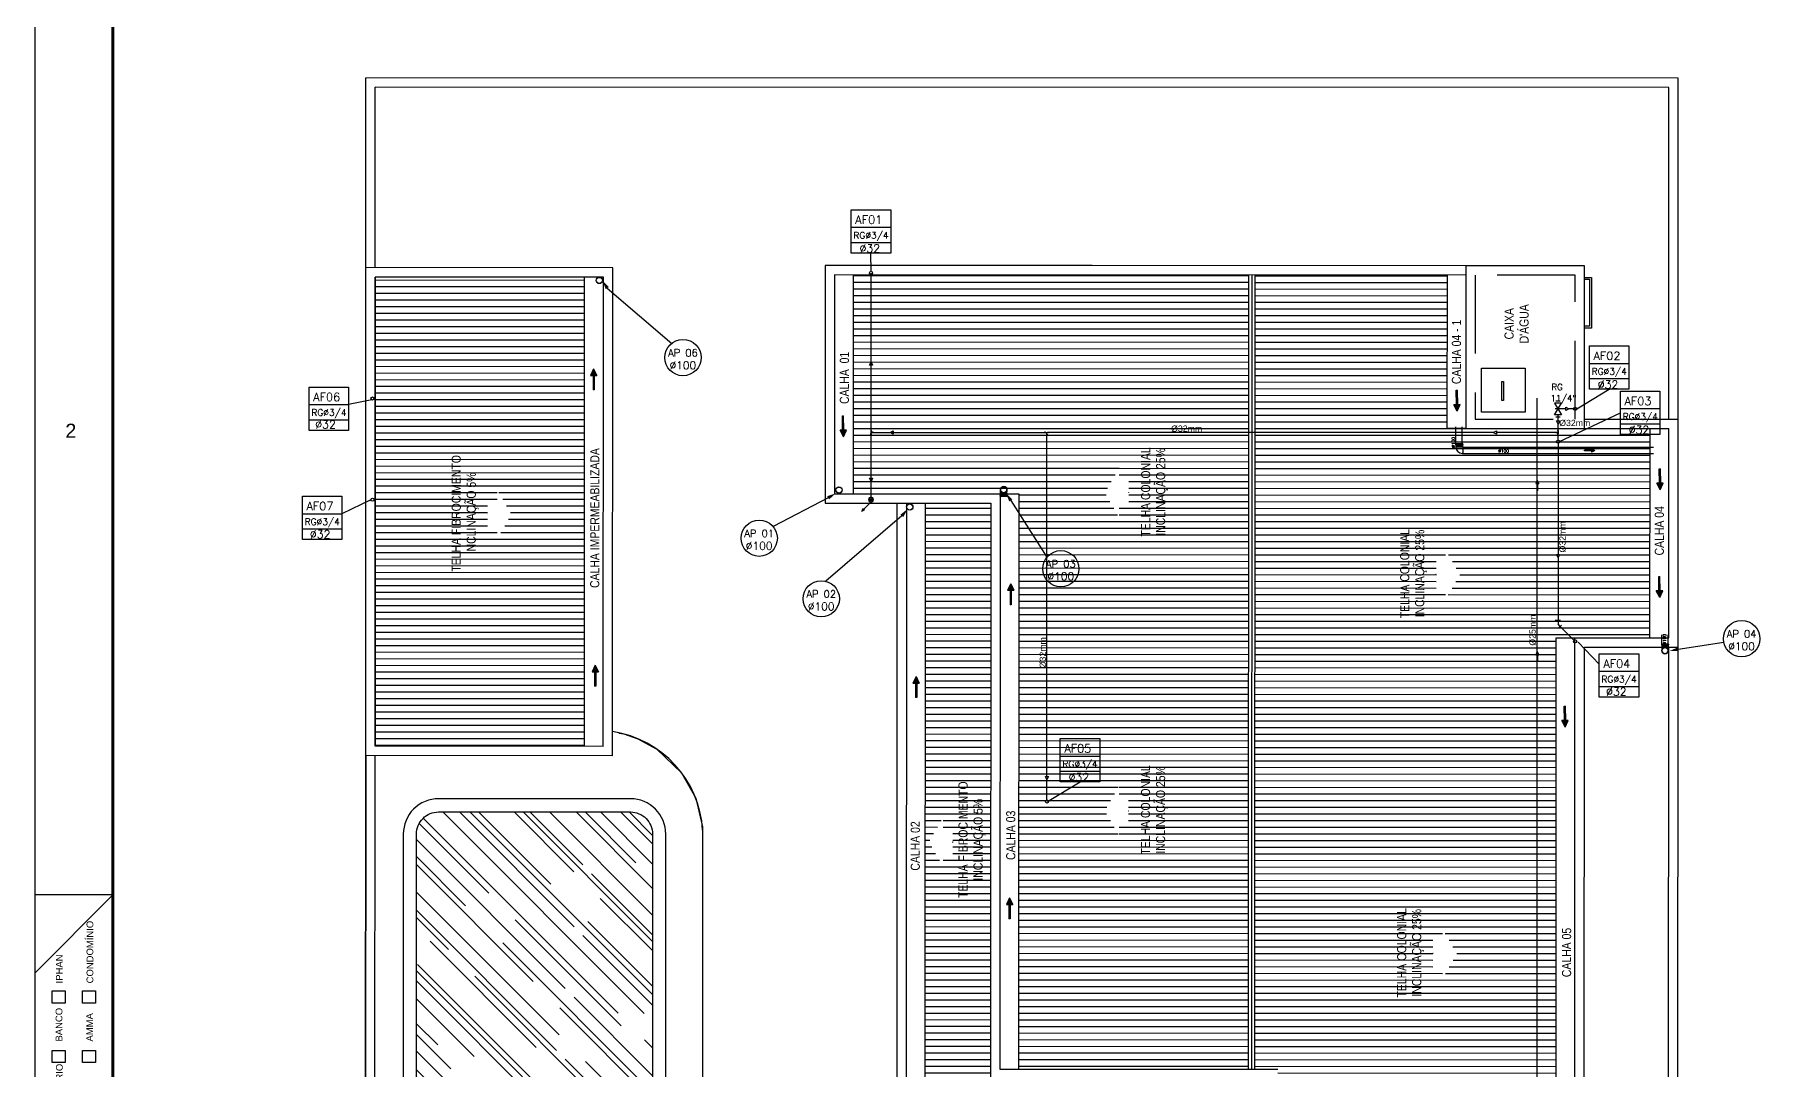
# Model space of a CAD drawing. Header units: millimetres. Extents: x 3923 to 4007, y 744 to 982.
# Drawn here: x 3923 to 3978.7, y 886.9 to 920 of the extents above; entities that cross this region are included whole.
import ezdxf
from ezdxf.enums import TextEntityAlignment as Align

# ---------------------------------------------------------------- set-up
doc = ezdxf.new("R2010")
doc.units = ezdxf.units.MM
doc.header["$LTSCALE"] = 20
doc.linetypes.add('HIDDEN2', pattern=[0.1875, 0.125, -0.0625])
for name, color, linetype in [('A-PEN-B', 5, 'Continuous'), ('A-PEN-C', 4, 'Continuous'), ('A-PEN-W', 7, 'Continuous'), ('AF', 5, 'Continuous'), ('CONEXAO_AG_FRIA', 2, 'Continuous'), ('COTAS', 7, 'Continuous'), ('E-txt-g', 3, 'Continuous'), ('Esgoto', 5, 'Continuous'), ('HIDROSSANITÁRIO', 8, 'Continuous'), ("PRANCHA - PROJETU'S", 7, 'Continuous'), ('Prumadas_L', 1, 'Continuous'), ('Prumadas_Q', 3, 'Continuous'), ('Prumadas_T', 2, 'Continuous'), ('TEXTO', 3, 'Continuous'), ('Texto-Tubos', 7, 'Continuous'), ('TigreCad', 3, 'Continuous'), ('Tinterno', 9, 'Continuous'), ('TUBULACAO', 2, 'Continuous')]:
    doc.layers.add(name, color=color, linetype=linetype)
doc.layers.add('E-Txt-W', color=7, linetype='Continuous', lineweight=20)
doc.styles.add('ARIAL', font='arial.ttf', dxfattribs={"height": 2})
doc.styles.add('F2', font='ARIALN.TTF')
doc.styles.add('REG60', font='romans.shx', dxfattribs={"width": 0.8, "height": 0.15})
doc.styles.add('REG80', font='romans.shx', dxfattribs={"width": 0.8, "height": 0.2})
doc.styles.add('ROMANS', font='romans__.ttf', dxfattribs={"height": 0.1})
doc.styles.get("Standard").update_dxf_attribs({"font": 'arial.ttf'})
doc.styles.add('TCTUBOS-TXT', font='txt.shx')
pattern_1 = [(179.980357, (4161.72165, -2060.0144), (-7.2854e-05, -0.212499988), [])]

# ---------------------------------------------------------------- blocks, each defined once
blk = doc.blocks.new('ADFSGASDFG')
at = {"layer": "PRANCHA - PROJETU'S", "color": 1}
for p, q in [((276.578, 107.346), (276.578, 47.946)), ((279.078, 77.646), (276.578, 75.146)), ((279.078, 77.646), (276.578, 77.646))]:
    blk.add_line(p, q, dxfattribs=at)
at = {"layer": "PRANCHA - PROJETU'S", "color": 4, "const_width": 0.1}
blk.add_lwpolyline([(279.078, 106.346), (359.678, 106.346), (359.678, 48.946), (279.078, 48.946)], close=True, dxfattribs=at)
at = {"layer": "PRANCHA - PROJETU'S"}
for points in [[(277.13, 74.573), (277.548, 74.573), (277.548, 74.187), (277.13, 74.187)], [(278.109, 74.573), (278.526, 74.573), (278.526, 74.187), (278.109, 74.187)], [(277.13, 72.674), (277.548, 72.674), (277.548, 72.289), (277.13, 72.289)], [(278.109, 72.674), (278.526, 72.674), (278.526, 72.289), (278.109, 72.289)]]:
    blk.add_lwpolyline(points, close=True, dxfattribs=at)
at = {"layer": "PRANCHA - PROJETU'S", "color": 50, "linetype": 'Continuous', "style": 'ARIAL'}
blk.add_text('2', height=0.45, dxfattribs=at).set_placement((277.732, 92.496), align=Align.MIDDLE)
at = {"layer": "PRANCHA - PROJETU'S", "color": 2, "style": 'ARIAL'}
for s, p in [('CONDOMÍNIO', (278.235, 74.816)), ('IPHAN', (277.256, 74.816)), ('BANCO', (277.245, 72.956)), ('AMMA', (278.224, 72.956)), ('ESCRITÓRIO', (277.256, 70.361))]:
    blk.add_text(s, height=0.2168, rotation=90, dxfattribs=at).set_placement(p, align=Align.TOP_LEFT)
blk = doc.blocks.new('Seta')
at = {"layer": 'AF'}
blk.add_hatch(color=256, dxfattribs=at).paths.add_polyline_path([(-0.115, 0.004), (-0.115, -0.006), (0, -0.006), (0, -0.027), (0.053, -0.001), (0, 0.024), (0, 0.004)])
for p, q in [((0, 0.004), (-0.115, 0.004)), ((-0.115, -0.006), (-0.115, 0.004)), ((0.053, -0.001), (0, 0.024)), ((0, 0.024), (0, 0.004)), ((0, -0.006), (-0.115, -0.006)), ((0.053, -0.001), (0, -0.027)), ((0, -0.006), (0, -0.027))]:
    blk.add_line(p, q, dxfattribs=at)
blk = doc.blocks.new('TXT-AMB75')
at = {"layer": 'E-txt-g', "style": 'REG80', "width": 0.8, "flags": 8}
blk.add_attdef('TXT', text='', height=0.2, dxfattribs=at).set_placement((0.005, 0.296), align=Align.CENTER)
at = {"layer": 'E-Txt-W', "style": 'REG60', "width": 0.8, "flags": 8}
blk.add_attdef('TXT', text='', height=0.15, dxfattribs=at).set_placement((0.005, 0.027), align=Align.CENTER)
blk = doc.blocks.new('CIRCULOS')
at = {"layer": 'COTAS'}
for p, q in [((-4, 0), (4, 0)), ((0, 4), (0, -4))]:
    blk.add_line(p, q, dxfattribs=at)
for radius in [2, 1]:
    blk.add_circle((0, 0), radius, dxfattribs=at)
blk = doc.blocks.new('11031030d')
at = {"layer": 'TigreCad'}
blk.add_circle((0, 0), 50.8, dxfattribs=at)
at = {"layer": 'Tinterno'}
blk.add_circle((0, 0), 49, dxfattribs=at)
blk = doc.blocks.new('j9n100d')
at = {"layer": 'TigreCad'}
for p, q in [((55, 51), (0, 51)), ((57, 53), (55, 51)), ((57, 53), (57, -53)), ((77, 53), (57, 53)), ((77, 53), (77, -53)), ((89, 53), (77, 53)), ((77, 53), (77, 53)), ((90, 57), (90, 54)), ((101, 58), (91, 58)), ((91, 57), (91, -57)), ((101, 57), (101, -57)), ((102, 57), (103, 54)), ((108, 53), (104, 53)), ((108, 53), (108, -53)), ((55, -51), (0, -51)), ((57, -53), (55, -51)), ((77, -53), (57, -53)), ((89, -53), (77, -53)), ((77, -53), (77, -53)), ((90, -57), (90, -54)), ((101, -58), (91, -58)), ((102, -57), (103, -54)), ((108, -53), (104, -53))]:
    blk.add_line(p, q, dxfattribs=at)
for centre, radius, start, end in [((0, 0), 50.8, 90, 270), ((89, 54), 1, 270, 355), ((91, 57), 1, 90, 175), ((101, 57), 1, 15, 90), ((104, 54), 1, 195, 270), ((89, -54), 1, 5, 90), ((91, -57), 1, 185, 270), ((101, -57), 1, 270, 345), ((104, -54), 1, 90, 165)]:
    blk.add_arc(centre, radius, start, end, dxfattribs=at)
at = {"layer": 'Tinterno'}
for p, q in [((55, 51), (55, -51)), ((77, 53), (77, -53)), ((90, 53), (90, -53)), ((103, 53), (103, -53))]:
    blk.add_line(p, q, dxfattribs=at)
blk = doc.blocks.new('j9n100p')
at = {"layer": 'TigreCad'}
for p, q in [((55, 51), (49, 51)), ((57, 53), (55, 51)), ((77, 53), (57, 53)), ((57, 53), (57, -53)), ((89, 53), (77, 53)), ((77, 53), (77, 53)), ((77, 53), (77, -53)), ((90, 57), (90, 54)), ((101, 58), (91, 58)), ((91, 57), (91, -57)), ((101, 57), (101, -57)), ((102, 57), (103, 54)), ((108, 53), (104, 53)), ((108, 53), (108, -53)), ((-51, -60), (-51, -49)), ((51, -60), (51, -52)), ((55, -51), (52, -51)), ((57, -53), (55, -51)), ((77, -53), (57, -53)), ((89, -53), (77, -53)), ((77, -53), (77, -53)), ((90, -57), (90, -54)), ((101, -58), (91, -58)), ((102, -57), (103, -54)), ((108, -53), (104, -53))]:
    blk.add_line(p, q, dxfattribs=at)
for centre, radius, start, end in [((49, -49), 99.4, 90, 180), ((89, 54), 1, 270, 355), ((91, 57), 1, 90, 175), ((101, 57), 1, 15, 90), ((104, 54), 1, 195, 270), ((52, -52), 1, 90, 180), ((89, -54), 1, 5, 90), ((91, -57), 1, 185, 270), ((101, -57), 1, 270, 345), ((104, -54), 1, 90, 165)]:
    blk.add_arc(centre, radius, start, end, dxfattribs=at)
at = {"layer": 'Tinterno'}
for p, q in [((55, 51), (55, -51)), ((77, 53), (77, -53)), ((90, 53), (90, -53)), ((103, 53), (103, -53)), ((51, -60), (-51, -60))]:
    blk.add_line(p, q, dxfattribs=at)

msp = doc.modelspace()

# ---------------------------------------------------------------- hatches: boundary and pattern name
at = {"layer": 'HIDROSSANITÁRIO', "linetype": 'Continuous'}
h = msp.add_hatch(dxfattribs=at)
h.set_pattern_fill('ANSI31', color=256, scale=1.7, angle=134.9804, style=0)
h.set_pattern_definition([(179.980357, (4211.76993, -2117.33981), (-7.2854e-05, -0.212499988), [])])
h.paths.add_polyline_path([(3937.825, 905.457), (3938.284, 904.663), (3937.825, 903.868), (3937.825, 904.204), (3937.519, 904.204), (3937.519, 905.122), (3937.825, 905.121)], flags=16)
h.paths.add_polyline_path([(3937.336, 903.176), (3937.337, 906.199), (3936.676, 906.2), (3936.675, 903.176)], flags=24)
h.paths.add_polyline_path([(3936.742, 902.747), (3936.744, 906.629), (3936.291, 906.629), (3936.29, 902.747)], flags=24)
h.paths.add_polyline_path([(3933.925, 912.249), (3933.925, 911.74), (3940.625, 911.738), (3940.625, 912.247)])
h.paths.add_polyline_path([(3933.925, 911.44), (3933.92, 898.04), (3940.42, 898.038), (3940.425, 911.438)])
h.paths.add_polyline_path([(3933.92, 897.74), (3933.92, 897.24), (3940.62, 897.238), (3940.62, 897.738)])
h.paths.add_polyline_path([(3933.925, 911.74), (3933.925, 911.44), (3940.425, 911.438), (3940.42, 898.038), (3933.92, 898.04), (3933.92, 897.74), (3940.62, 897.738), (3940.625, 911.738)])
h = msp.add_hatch(dxfattribs=at)
h.set_pattern_fill('ANSI31', color=256, scale=1.7, angle=134.9804, style=0)
h.set_pattern_definition(pattern_1)
h.paths.add_polyline_path([(3949.225, 912.315), (3949.223, 905.315), (3953.923, 905.314), (3954.523, 905.313), (3954.521, 900.945), (3961.871, 900.943), (3961.875, 912.311)])
h.paths.add_polyline_path([(3957.734, 906.145), (3957.734, 905.81), (3958.04, 905.809), (3958.04, 904.892), (3957.734, 904.892), (3957.734, 904.556), (3957.276, 905.351)], flags=16)
h.paths.add_polyline_path([(3954.521, 900.945), (3954.519, 893.712), (3961.869, 893.71), (3961.871, 900.943)])
h.paths.add_polyline_path([(3957.731, 895.974), (3957.731, 895.638), (3958.037, 895.638), (3958.036, 894.721), (3957.731, 894.721), (3957.73, 894.385), (3957.272, 895.179)], flags=16)
h.paths.add_polyline_path([(3954.519, 893.712), (3954.516, 886.913), (3961.866, 886.911), (3961.869, 893.71)])
h.paths.add_polyline_path([(3959.4, 903.863), (3959.401, 906.887), (3958.739, 906.887), (3958.738, 903.864)], flags=24)
h.paths.add_polyline_path([(3958.806, 903.87), (3958.807, 906.88), (3958.354, 906.88), (3958.353, 903.871)], flags=24)
h.paths.add_polyline_path([(3951.666, 906.088), (3950.875, 906.088), (3950.874, 905.484), (3951.666, 905.484)], flags=24)
h.paths.add_polyline_path([(3959.396, 893.692), (3959.397, 896.715), (3958.736, 896.715), (3958.735, 893.692)], flags=9)
h.paths.add_polyline_path([(3958.802, 893.699), (3958.803, 896.708), (3958.351, 896.709), (3958.35, 893.699)], flags=9)
h.paths.add_polyline_path([(3958.335, 899.384), (3957.544, 899.384), (3957.543, 898.781), (3958.335, 898.78)], flags=24)
h = msp.add_hatch(dxfattribs=at)
h.set_pattern_fill('ANSI31', color=256, scale=1.7, angle=134.9804, style=0)
h.set_pattern_definition(pattern_1)
h.paths.add_polyline_path([(3970.115, 907.408), (3970.113, 900.94), (3974.721, 900.938), (3974.723, 907.406), (3972.623, 907.407)])
h.paths.add_polyline_path([(3962.075, 912.311), (3962.071, 900.943), (3970.113, 900.94), (3970.115, 907.408), (3968.823, 907.408), (3968.223, 907.409), (3968.225, 912.309)])
h.paths.add_polyline_path([(3967.875, 903.198), (3968.18, 903.198), (3968.18, 903.533), (3968.639, 902.739), (3968.18, 901.945), (3968.18, 902.28), (3967.874, 902.28)], flags=16)
h.paths.add_polyline_path([(3962.071, 900.943), (3962.069, 893.709), (3970.111, 893.707), (3970.113, 900.94)])
h.paths.add_polyline_path([(3962.069, 893.709), (3962.066, 886.911), (3962.816, 886.91), (3962.815, 883.65), (3964.848, 881.616), (3970.107, 881.615), (3970.111, 893.707)])
h.paths.add_polyline_path([(3967.776, 891.067), (3968.082, 891.067), (3968.082, 891.403), (3968.541, 890.608), (3968.082, 889.814), (3968.082, 890.15), (3967.776, 890.15)], flags=16)
h.paths.add_polyline_path([(3970.111, 893.707), (3970.107, 881.615), (3971.714, 881.614), (3971.719, 893.706)])
h.paths.add_polyline_path([(3970.113, 900.94), (3970.111, 893.707), (3971.719, 893.706), (3971.721, 900.707), (3972.321, 900.707), (3974.721, 900.706), (3974.721, 900.938)])
h.paths.add_polyline_path([(3967.692, 901.252), (3967.693, 904.275), (3967.031, 904.276), (3967.03, 901.252)], flags=24)
h.paths.add_polyline_path([(3967.098, 901.259), (3967.099, 904.269), (3966.646, 904.269), (3966.645, 901.259)], flags=24)
h.paths.add_polyline_path([(3967.54, 899.381), (3966.749, 899.381), (3966.749, 898.777), (3967.54, 898.777)], flags=24)
h.paths.add_polyline_path([(3967.594, 889.122), (3967.595, 892.145), (3966.933, 892.145), (3966.932, 889.122)], flags=24)
h.paths.add_polyline_path([(3967, 889.129), (3967.001, 892.138), (3966.548, 892.138), (3966.547, 889.129)], flags=24)
h.paths.add_polyline_path([(3967.621, 881.154), (3967.621, 881.76), (3967.018, 881.761), (3967.017, 881.154)], flags=9)
h = msp.add_hatch(dxfattribs=at)
h.set_pattern_fill('ANSI31', color=256, scale=1.7, angle=134.9804, style=0)
h.set_pattern_definition(pattern_1)
h.paths.add_polyline_path([(3952.1, 893.713), (3952.1, 893.384), (3951.91, 893.713), (3951.519, 893.713), (3951.513, 877.664), (3960.467, 886.611), (3953.616, 886.614), (3953.619, 893.712)])
h.paths.add_polyline_path([(3951.521, 900.946), (3951.519, 893.713), (3951.91, 893.713), (3951.641, 894.179), (3952.1, 894.973), (3952.1, 894.637), (3952.406, 894.637), (3952.406, 893.713), (3953.619, 893.712), (3953.621, 900.945)])
h.paths.add_polyline_path([(3951.522, 905.014), (3951.521, 900.946), (3953.621, 900.945), (3953.622, 905.014)])
h.paths.add_polyline_path([(3953.557, 892.832), (3953.558, 895.669), (3952.896, 895.67), (3952.895, 892.832)], flags=9)
h.paths.add_polyline_path([(3952.962, 892.31), (3952.964, 896.191), (3952.511, 896.192), (3952.51, 892.31)], flags=9)
h.paths.add_polyline_path([(3958.457, 886.068), (3957.665, 886.068), (3957.665, 885.464), (3958.457, 885.464)], flags=24)
h.paths.add_polyline_path([(3954.082, 899.386), (3953.475, 899.386), (3953.475, 898.782), (3954.082, 898.782)], flags=9)
h.paths.add_polyline_path([(3952.677, 899.386), (3951.886, 899.386), (3951.885, 898.783), (3952.677, 898.782)], flags=24)
at = {"layer": 'HIDROSSANITÁRIO'}
h = msp.add_hatch(dxfattribs=at)
h.set_pattern_fill('AR-RROOF', color=256, scale=1.2, angle=134.9804, style=0)
h.set_pattern_definition([(134.980357, (4160.7897, -2060.3509), (-2.7149408, 1.0191646), [18, -2.4, 6, -1.2]), (134.980357, (4159.2372, -2059.6461), (-0.2806921, -1.97697444), [3.6, -0.396, 7.2, -0.9]), (134.980357, (4159.6441, -2060.6475), (-4.97954205, 3.84553988), [9.6, -1.68, 4.8, -1.2])])
edge = h.paths.add_edge_path()
edge.add_arc((3942.094, 894.432), 0.706, -0.0196, 89.9804, ccw=False)
edge.add_line((3942.8, 894.432), (3942.794, 877.738))
edge.add_arc((3942.089, 877.738), 0.706, 269.9804, 359.9804, ccw=False)
edge.add_line((3942.088, 877.032), (3935.947, 877.035))
edge.add_arc((3935.947, 877.74), 0.706, 179.9804, 269.9804, ccw=False)
edge.add_line((3935.242, 877.74), (3935.247, 894.434))
edge.add_arc((3935.953, 894.434), 0.706, 89.9804, 179.9804, ccw=False)
edge.add_line((3935.953, 895.14), (3942.095, 895.138))
h.paths.add_polyline_path([(3939.159, 885.368), (3939.159, 886.856), (3938.707, 886.856), (3938.706, 885.368)], flags=24)

# ---------------------------------------------------------------- linework, layer by layer
for p, q in [((3971.892, 908.218), (3971.662, 908.218)), ((3971.662, 907.845), (3971.892, 908.218)), ((3971.662, 908.218), (3971.892, 907.845)), ((3971.777, 908.032), (3971.686, 908.032)), ((3971.71, 908.285), (3971.844, 908.285)), ((3971.892, 907.845), (3971.662, 907.845)), ((3971.71, 907.778), (3971.844, 907.778)), ((3949.792, 905.054), (3949.493, 904.756)), ((3949.493, 904.756), (3949.554, 904.859)), ((3949.493, 904.756), (3949.596, 904.817))]:
    msp.add_line(p, q)
at = {"extrusion": (0, 0, -1)}
msp.add_ellipse((3949.792, 905.127), major_axis=(-0.0547, -0.0547), ratio=1, start_param=0.785398, end_param=7.068583, dxfattribs=at)
at = {"layer": 'A-PEN-B'}
for p, q in [((3949.792, 907.318), (3949.792, 912.376)), ((3949.792, 905.204), (3949.792, 907.223)), ((3969.706, 907.277), (3955.462, 907.277)), ((3971.717, 907.277), (3969.806, 907.277))]:
    msp.add_line(p, q, dxfattribs=at)
for centre in [(3949.792, 912.376), (3933.836, 908.365, 0), (3972.327, 908.032), (3971.777, 906.986), (3933.836, 905.126, 0), (3972.327, 900.594), (3955.421, 895.474, 0)]:
    msp.add_circle(centre, 0.05, dxfattribs=at)
at = {"layer": 'A-PEN-C'}
for p, q in [((3941.351, 911.894), (3943.413, 910.126)), ((3948.419, 905.186), (3946.659, 904.267)), ((3954.266, 905.103), (3955.419, 903.287)), ((3950.779, 904.607), (3948.346, 902.518)), ((3975.626, 900.345), (3977.085, 900.565))]:
    msp.add_line(p, q, dxfattribs=at)
for centre in [(3943.774, 909.672), (3946.214, 903.895), (3955.867, 902.919), (3948.199, 901.957), (3977.654, 900.681)]:
    msp.add_circle(centre, 0.58, dxfattribs=at)
for points in [[(3941.198, 912.131), (3941.301, 911.862), (3941.401, 911.927)], [(3948.661, 905.33), (3948.388, 905.238), (3948.449, 905.135)], [(3954.108, 905.337), (3954.216, 905.07), (3954.315, 905.137)], [(3950.957, 904.825), (3950.732, 904.645), (3950.825, 904.569)], [(3975.35, 900.287), (3975.638, 900.286), (3975.614, 900.404)]]:
    msp.add_solid(points, dxfattribs=at)
at = {"layer": 'AF'}
for p, q in [((3971.115, 881.612), (3971.114, 908.376)), ((3972.026, 908.032), (3971.777, 908.032)), ((3972.327, 908.032), (3972.126, 908.032)), ((3971.777, 907.648), (3971.777, 907.845)), ((3971.777, 907.332), (3971.777, 907.548)), ((3949.852, 907.277), (3955.367, 907.277)), ((3955.421, 896.278, 0), (3955.421, 907.277)), ((3971.777, 907.036), (3971.777, 907.237)), ((3971.777, 906.936), (3971.777, 903.376)), ((3971.777, 903.276), (3971.777, 901.27)), ((3971.847, 901.074), (3972.327, 900.594)), ((3955.421, 895.524, 0), (3955.421, 896.178, 0))]:
    msp.add_line(p, q, dxfattribs=at)
for points in [[(3949.792, 909.531, 0), (3949.842, 909.431, 0), (3949.742, 909.431, 0), (3949.792, 909.531, 0)], [(3972.126, 908.032, 0), (3972.026, 907.982, 0), (3972.026, 908.082, 0), (3972.126, 908.032, 0)], [(3971.777, 907.548, 0), (3971.727, 907.648, 0), (3971.827, 907.648, 0), (3971.777, 907.548, 0)], [(3950.404, 907.277, 0), (3950.504, 907.327, 0), (3950.504, 907.227, 0), (3950.404, 907.277, 0)], [(3969.706, 907.277, 0), (3969.806, 907.327, 0), (3969.806, 907.227, 0), (3969.706, 907.277, 0)], [(3949.792, 905.712, 0), (3949.742, 905.812, 0), (3949.842, 905.812, 0), (3949.792, 905.712, 0)], [(3955.421, 903.276, 0), (3955.371, 903.376, 0), (3955.471, 903.376, 0), (3955.421, 903.276, 0)], [(3971.777, 903.276, 0), (3971.727, 903.376, 0), (3971.827, 903.376, 0), (3971.777, 903.276, 0)], [(3955.421, 896.178, 0), (3955.371, 896.278, 0), (3955.471, 896.278, 0), (3955.421, 896.178, 0)]]:
    msp.add_polyline3d(points, dxfattribs=at)
at = {"layer": 'HIDROSSANITÁRIO', "linetype": 'Continuous'}
for p, q in [((3933.625, 912.549, -0.493), (3933.627, 918.62)), ((3975.627, 918.606), (3933.627, 918.62)), ((3975.623, 907.706), (3975.627, 918.606)), ((3933.925, 912.549), (3933.927, 918.32)), ((3975.327, 918.306), (3933.927, 918.32)), ((3975.323, 907.706), (3975.327, 918.306)), ((3933.62, 896.94), (3933.625, 912.549, -0.493)), ((3948.325, 912.615), (3948.322, 905.015)), ((3968.825, 912.608, 3.659), (3948.325, 912.615, 3.659)), ((3956.873, 912.613), (3948.325, 912.615)), ((3953.625, 912.614, 3.659), (3950.925, 912.615, 3.659)), ((3933.92, 897.24), (3933.925, 912.249)), ((3948.625, 912.315), (3948.623, 905.315)), ((3968.825, 912.308), (3948.625, 912.315)), ((3949.225, 912.315), (3949.223, 905.315)), ((3961.875, 912.311), (3961.866, 886.911)), ((3961.975, 912.311), (3961.966, 886.911)), ((3962.075, 912.311), (3962.066, 886.911)), ((3968.225, 912.309), (3968.223, 907.409)), ((3972.623, 907.707), (3975.623, 907.706)), ((3975.621, 900.406), (3975.623, 907.706)), ((3968.823, 907.408), (3968.223, 907.409)), ((3972.623, 907.407), (3975.323, 907.406)), ((3974.721, 900.706), (3974.723, 907.406)), ((3975.321, 900.706), (3975.323, 907.406)), ((3948.623, 905.315), (3953.923, 905.314)), ((3953.923, 905.314), (3953.916, 886.914)), ((3953.923, 905.314), (3954.523, 905.313)), ((3954.523, 905.313), (3954.516, 886.913)), ((3948.322, 905.015), (3953.622, 905.014)), ((3950.622, 905.015), (3950.613, 876.614)), ((3950.922, 905.015), (3950.913, 876.923)), ((3951.522, 905.014), (3951.513, 877.522)), ((3953.622, 905.014), (3953.616, 886.614)), ((3971.714, 881.614), (3971.721, 900.707)), ((3971.721, 900.707), (3972.321, 900.707)), ((3972.314, 881.614), (3972.321, 900.707)), ((3972.321, 900.707), (3975.321, 900.706)), ((3972.614, 881.314), (3972.621, 900.407)), ((3972.621, 900.407), (3975.621, 900.406)), ((3975.312, 874.306), (3975.321, 900.406)), ((3975.612, 873.606), (3975.621, 900.406)), ((3933.612, 874.32), (3933.62, 896.94)), ((3933.912, 874.32), (3933.92, 896.94)), ((3953.916, 886.914), (3962.816, 886.91))]:
    msp.add_line(p, q, dxfattribs=at)
at = {"layer": 'HIDROSSANITÁRIO'}
for p, q in [((3941.525, 912.546, -0.493), (3933.625, 912.549, -0.493)), ((3941.52, 896.938, -0.493), (3941.525, 912.538, -0.493)), ((3933.925, 912.249, -0.493), (3933.92, 897.24, -0.493)), ((3941.225, 912.246, -0.493), (3933.925, 912.249, -0.493)), ((3940.62, 897.238, -0.493), (3940.625, 912.247, -0.493)), ((3941.22, 897.238, -0.493), (3941.225, 912.246, -0.493)), ((3933.62, 896.94), (3933.612, 873.92)), ((3933.62, 896.94), (3933.612, 873.92)), ((3941.52, 896.938, -0.493), (3933.62, 896.94, -0.493)), ((3941.22, 897.238, -0.493), (3933.92, 897.24, -0.493))]:
    msp.add_line(p, q, dxfattribs=at)
at = {"layer": 'HIDROSSANITÁRIO', "linetype": 'HIDDEN2'}
msp.add_line((3940.62, 898.038, -0.493), (3940.625, 911.438, -0.493), dxfattribs=at)
at = {"layer": 'HIDROSSANITÁRIO', "linetype": 'Continuous'}
for points in [[(3972.623, 907.407), (3972.625, 912.607), (3968.825, 912.608), (3968.823, 907.408)], [(3972.625, 912.178), (3972.785, 912.178), (3972.784, 910.678), (3972.624, 910.678)]]:
    msp.add_lwpolyline(points, close=True, dxfattribs=at)
at = {"layer": 'HIDROSSANITÁRIO', "linetype": 'HIDDEN2'}
msp.add_lwpolyline([(3972.323, 907.707), (3972.325, 912.307), (3969.125, 912.308), (3969.123, 907.708)], close=True, dxfattribs=at)
at = {"layer": 'HIDROSSANITÁRIO', "linetype": 'Continuous'}
msp.add_lwpolyline([(3972.625, 912.238), (3972.845, 912.238), (3972.844, 910.618), (3972.624, 910.618)], dxfattribs=at)
at = {"layer": 'HIDROSSANITÁRIO'}
for points in [[(3969.327, 907.929), (3969.328, 909.329), (3970.728, 909.329), (3970.727, 907.929)], [(3969.983, 908.301), (3969.983, 908.911), (3970.029, 908.911), (3970.029, 908.301)]]:
    msp.add_lwpolyline(points, close=True, dxfattribs=at)
at = {"layer": 'HIDROSSANITÁRIO', "elevation": 1.58}
for points in [[(3941.72, 897.663), (3941.879, 897.635), (3942.329, 897.482), (3942.941, 897.147), (3943.728, 896.392), (3944.18, 895.58), (3944.396, 894.662), (3944.396, 875.908)], [(3941.72, 897.663), (3941.879, 897.635), (3942.329, 897.482), (3942.941, 897.147), (3943.728, 896.392), (3944.18, 895.58), (3944.396, 894.662), (3944.396, 874.317), (3962.112, 874.311)]]:
    msp.add_lwpolyline(points, dxfattribs=at)
at = {"layer": 'HIDROSSANITÁRIO', "linetype": 'Continuous', "elevation": -0.493}
for points in [[(3942.095, 895.561), (3935.953, 895.563, 0.414214), (3934.824, 894.434), (3934.818, 877.741, 0.414214), (3935.947, 876.611), (3942.088, 876.609, 0.414214), (3943.218, 877.738), (3943.223, 894.432, 0.414214)], [(3942.095, 895.138, -0.414214), (3942.8, 894.432), (3942.794, 877.738, -0.414214), (3942.088, 877.032), (3935.947, 877.035, -0.414214), (3935.242, 877.74), (3935.247, 894.434, -0.414214), (3935.953, 895.14)]]:
    msp.add_lwpolyline(points, format="xyb", close=True, dxfattribs=at)
at = {"layer": 'HIDROSSANITÁRIO'}
msp.add_arc((3941.012, 894.35, -0.493), 3.398, 3.549, 81.4027, dxfattribs=at)
at = {"layer": 'Prumadas_L'}
for p, q in [((3949.16, 913.839, 6.572), (3950.421, 913.839, 6.572)), ((3949.16, 913.355, 6.572), (3950.421, 913.355, 6.572)), ((3949.792, 912.426), (3949.791, 913.013, 6.572)), ((3972.784, 909.486, 6.572), (3974.046, 909.486, 6.572)), ((3972.377, 908.032), (3973.415, 908.659, 6.572)), ((3972.784, 909.002, 6.572), (3974.046, 909.002, 6.572)), ((3931.811, 908.17), (3933.073, 908.17)), ((3933.812, 908.321, 0), (3933.073, 908.17)), ((3973.776, 908.04), (3975.038, 908.04)), ((3931.811, 907.686), (3933.073, 907.686)), ((3971.827, 906.986), (3973.776, 907.906)), ((3973.776, 907.556), (3975.038, 907.556)), ((3931.597, 904.679), (3932.859, 904.679)), ((3933.786, 905.126, 0), (3932.859, 904.679)), ((3931.597, 904.195), (3932.859, 904.195)), ((3972.427, 900.565), (3973.099, 899.868)), ((3973.099, 899.639), (3974.361, 899.639)), ((3973.099, 899.155), (3974.361, 899.155)), ((3955.85, 896.927, 6.406), (3957.111, 896.927, 6.406)), ((3955.85, 896.443, 6.406), (3957.111, 896.443, 6.406)), ((3955.443, 895.473, -0.166), (3956.48, 896.101, 6.406))]:
    msp.add_line(p, q, dxfattribs=at)
at = {"layer": 'Prumadas_Q'}
for p, q in [((3949.16, 914.398, 6.572), (3950.421, 914.398, 6.572)), ((3949.16, 913.013, 6.572), (3949.16, 914.398, 6.572)), ((3950.421, 914.398, 6.572), (3950.421, 913.013, 6.572)), ((3950.421, 913.013, 6.572), (3949.16, 913.013, 6.572)), ((3972.784, 910.044, 6.572), (3974.046, 910.044, 6.572)), ((3972.784, 908.659, 6.572), (3972.784, 910.044, 6.572)), ((3974.046, 910.044, 6.572), (3974.046, 908.659, 6.572)), ((3931.811, 908.728), (3933.073, 908.728)), ((3931.811, 907.343), (3931.811, 908.728)), ((3933.073, 908.728), (3933.073, 907.343)), ((3974.046, 908.659, 6.572), (3972.784, 908.659, 6.572)), ((3973.776, 908.599), (3975.038, 908.599)), ((3973.776, 907.214), (3973.776, 908.599)), ((3975.038, 908.599), (3975.038, 907.214)), ((3933.073, 907.343), (3931.811, 907.343)), ((3975.038, 907.214), (3973.776, 907.214)), ((3931.597, 905.238), (3932.859, 905.238)), ((3931.597, 903.853), (3931.597, 905.238)), ((3932.859, 905.238), (3932.859, 903.853)), ((3932.859, 903.853), (3931.597, 903.853)), ((3973.099, 900.198), (3974.361, 900.198)), ((3973.099, 898.813), (3973.099, 900.198)), ((3974.361, 900.198), (3974.361, 898.813)), ((3974.361, 898.813), (3973.099, 898.813)), ((3955.85, 897.486, 6.406), (3957.111, 897.486, 6.406)), ((3955.85, 896.101, 6.406), (3955.85, 897.486, 6.406)), ((3957.111, 897.486, 6.406), (3957.111, 896.101, 6.406)), ((3957.111, 896.101, 6.406), (3955.85, 896.101, 6.406))]:
    msp.add_line(p, q, dxfattribs=at)
at = {"layer": 'TigreCad'}
for p, q in [((3968.51, 906.922), (3968.51, 907.454)), ((3968.713, 906.922), (3968.713, 907.454)), ((3968.731, 906.807), (3974.837, 906.807)), ((3968.731, 906.604), (3974.837, 906.604)), ((3975.1, 900.515), (3975.1, 900.808)), ((3975.303, 900.515), (3975.303, 900.808))]:
    msp.add_line(p, q, dxfattribs=at)
at = {"layer": 'TUBULACAO'}
for p, q in [((3949.816, 907.223), (3949.764, 907.223)), ((3949.814, 907.318), (3949.77, 907.318)), ((3949.792, 907.223), (3949.792, 907.318)), ((3949.852, 907.277), (3949.792, 907.277)), ((3949.852, 907.256), (3949.852, 907.303)), ((3955.367, 907.254), (3955.367, 907.305)), ((3955.367, 907.277), (3955.462, 907.277)), ((3955.4, 907.217), (3955.447, 907.217)), ((3955.421, 907.217), (3955.421, 907.277)), ((3955.462, 907.256), (3955.462, 907.299)), ((3971.717, 907.298), (3971.717, 907.251)), ((3971.717, 907.277), (3971.777, 907.277)), ((3971.753, 907.332), (3971.805, 907.332)), ((3971.753, 907.237), (3971.796, 907.237)), ((3971.777, 907.332), (3971.777, 907.237)), ((3971.691, 901.27), (3971.855, 901.27)), ((3971.777, 901.27), (3971.777, 901.144)), ((3971.847, 901.074), (3971.777, 901.144)), ((3971.806, 901.032), (3971.889, 901.116))]:
    msp.add_line(p, q, dxfattribs=at)

# ---------------------------------------------------------------- block references
at = {"layer": 'A-PEN-W', "xscale": 0.02, "yscale": 0.02, "zscale": 0.02, "rotation": 180}
msp.add_blockref('CIRCULOS', (3949.792, 905.127), dxfattribs=at)
at = {"layer": 'AF'}
for p, xscale, yscale, zscale, rotation in [((3940.911, 909.101), 4, 4, 4, 89.99999999999999), ((3968.552, 908.166), 4, 4, 4, 270.9999999999999), ((3948.908, 907.35), 4, 4, 4, 270.9999999999999), ((3971.112, 905.644), 2, 2, 2, 90), ((3975.051, 905.656), 4, 4, 4, 270.9999999999999), ((3954.258, 902.229), 4, 4, 4, 89.99999999999999), ((3975.031, 902.209), 4, 4, 4, 270.9999999999999), ((3971.112, 900.167), 2, 2, 2, 90), ((3940.962, 899.625), 4, 4, 4, 89.99999999999999), ((3951.229, 899.262), 4, 4, 4, 89.99999999999999), ((3972.011, 898.064), 4, 4, 4, 270.9999999999999), ((3954.223, 892.178), 4, 4, 4, 89.99999999999999)]:
    msp.add_blockref('Seta', p, dxfattribs=dict(at, xscale=xscale, yscale=yscale, zscale=zscale, rotation=rotation))
at = {"layer": 'AF', "xscale": 2, "yscale": 2, "zscale": 2}
msp.add_blockref('Seta', (3972.851, 906.698), dxfattribs=at)
at = {"layer": 'Esgoto', "xscale": 0.002, "yscale": 0.002, "zscale": 0.002}
for p in [(3941.095, 912.141), (3948.766, 905.434), (3954.04, 905.444), (3951.032, 904.894), (3975.201, 900.299)]:
    msp.add_blockref('11031030d', p, dxfattribs=at)
at = {"layer": 'HIDROSSANITÁRIO'}
ref = msp.add_blockref('TXT-AMB75', (3970.877, 910.746, 3.659), dxfattribs=dict(at, xscale=1.458000000000002, yscale=1.458000000000002, zscale=1.458000000000002, rotation=89.98035666057278))
ref.add_attrib('TXT', 'CAIXA', dxfattribs={"layer": 'E-txt-g', "color": 2, "height": 0.2916, "rotation": 89.9804, "style": 'F2'}).set_placement((3970.357, 910.754, 3.659), align=Align.CENTER)
ref.add_attrib('TXT', "D'ÁGUA", dxfattribs={"layer": 'E-Txt-W', "color": 2, "height": 0.2916, "rotation": 89.9804, "style": 'F2'}).set_placement((3970.837, 910.753, 3.659), align=Align.CENTER)
ref = msp.add_blockref('TXT-AMB75', (3969.192, 909.847, 2.946), dxfattribs=dict(at, xscale=1.458000000000002, yscale=1.458000000000002, zscale=1.458000000000002, rotation=89.98035666057278))
ref.add_attrib('TXT', 'CALHA 04 - 1', dxfattribs={"layer": 'E-txt-g', "color": 2, "height": 0.2916, "rotation": 89.9804, "style": 'F2'}).set_placement((3968.672, 909.855, 2.946), align=Align.CENTER)
ref = msp.add_blockref('TXT-AMB75', (3949.605, 909.015, 2.946), dxfattribs=dict(at, xscale=1.458000000000002, yscale=1.458000000000002, zscale=1.458000000000002, rotation=89.98035666057278))
ref.add_attrib('TXT', 'CALHA  01', dxfattribs={"layer": 'E-txt-g', "color": 2, "height": 0.2916, "rotation": 89.9804, "style": 'F2'}).set_placement((3949.085, 909.023, 2.946), align=Align.CENTER)
ref = msp.add_blockref('TXT-AMB75', (3937.183, 904.68, -0.019), dxfattribs=dict(at, xscale=1.458000000000002, yscale=1.458000000000002, zscale=1.458000000000002, rotation=89.98035666057278))
ref.add_attrib('TXT', 'TELHA FIBROCIMENTO', dxfattribs={"layer": 'E-txt-g', "color": 7, "height": 0.2916, "rotation": 89.9804, "style": 'F2'}).set_placement((3936.662, 904.688, -0.019), align=Align.CENTER)
ref.add_attrib('TXT', 'INCLINAÇÃO 5%', dxfattribs={"layer": 'E-Txt-W', "color": 7, "height": 0.2916, "rotation": 89.9804, "style": 'F2'}).set_placement((3937.143, 904.688, -0.019), align=Align.CENTER)
ref = msp.add_blockref('TXT-AMB75', (3941.616, 904.532, -0.019), dxfattribs=dict(at, xscale=1.458000000000002, yscale=1.458000000000002, zscale=1.458000000000002, rotation=89.98035666057278))
ref.add_attrib('TXT', 'CALHA IMPERMEABILIZADA', dxfattribs={"layer": 'E-txt-g', "color": 7, "height": 0.2916, "rotation": 89.9804, "style": 'F2'}).set_placement((3941.096, 904.54, -0.019), align=Align.CENTER)
ref = msp.add_blockref('TXT-AMB75', (3959.246, 905.367, 2.946), dxfattribs=dict(at, xscale=1.458000000000002, yscale=1.458000000000002, zscale=1.458000000000002, rotation=89.98035666057278))
ref.add_attrib('TXT', 'TELHA COLONIAL', dxfattribs={"layer": 'E-txt-g', "color": 2, "height": 0.2916, "rotation": 89.9804, "style": 'F2'}).set_placement((3958.726, 905.375, 2.946), align=Align.CENTER)
ref.add_attrib('TXT', 'INCLINAÇÃO 25%', dxfattribs={"layer": 'E-Txt-W', "color": 2, "height": 0.2916, "rotation": 89.9804, "style": 'F2'}).set_placement((3959.206, 905.375, 2.946), align=Align.CENTER)
at = {"layer": 'HIDROSSANITÁRIO', "yscale": 0.03057599999997219, "zscale": 0.03057599999997219, "rotation": 179.9803566605728}
for p, xscale in [((3958.04, 905.351, 2.946), 0.03057599999997219), ((3937.519, 904.663, -0.019), -0.03057599999997219), ((3967.874, 902.739, 2.946), -0.03057599999997219), ((3958.036, 895.179, 2.946), 0.03057599999997219), ((3952.406, 894.178, 2.946), 0.03057599999997219), ((3967.776, 890.609, 2.946), -0.03057599999997219)]:
    msp.add_blockref('Seta', p, dxfattribs=dict(at, xscale=xscale))
at = {"layer": 'HIDROSSANITÁRIO'}
ref = msp.add_blockref('TXT-AMB75', (3975.685, 904.125, 2.946), dxfattribs=dict(at, xscale=1.458000000000002, yscale=1.458000000000002, zscale=1.458000000000002, rotation=89.98035666057278))
ref.add_attrib('TXT', 'CALHA 04', dxfattribs={"layer": 'E-txt-g', "color": 2, "height": 0.2916, "rotation": 89.9804, "style": 'F2'}).set_placement((3975.165, 904.133, 2.946), align=Align.CENTER)
ref = msp.add_blockref('TXT-AMB75', (3967.538, 902.756, 2.946), dxfattribs=dict(at, xscale=1.458000000000002, yscale=1.458000000000002, zscale=1.458000000000002, rotation=89.98035666057278))
ref.add_attrib('TXT', 'TELHA COLONIAL', dxfattribs={"layer": 'E-txt-g', "color": 2, "height": 0.2916, "rotation": 89.9804, "style": 'F2'}).set_placement((3967.018, 902.764, 2.946), align=Align.CENTER)
ref.add_attrib('TXT', 'INCLINAÇÃO 25%', dxfattribs={"layer": 'E-Txt-W', "color": 2, "height": 0.2916, "rotation": 89.9804, "style": 'F2'}).set_placement((3967.498, 902.764, 2.946), align=Align.CENTER)
ref = msp.add_blockref('TXT-AMB75', (3959.242, 895.195, 2.946), dxfattribs=dict(at, xscale=1.458000000000002, yscale=1.458000000000002, zscale=1.458000000000002, rotation=89.98035666057278))
ref.add_attrib('TXT', 'TELHA COLONIAL', dxfattribs={"layer": 'E-txt-g', "color": 2, "height": 0.2916, "rotation": 89.9804, "style": 'F2'}).set_placement((3958.722, 895.204, 2.946), align=Align.CENTER)
ref.add_attrib('TXT', 'INCLINAÇÃO 25%', dxfattribs={"layer": 'E-Txt-W', "color": 2, "height": 0.2916, "rotation": 89.9804, "style": 'F2'}).set_placement((3959.203, 895.203, 2.946), align=Align.CENTER)
ref = msp.add_blockref('TXT-AMB75', (3953.403, 894.243, -3.078), dxfattribs=dict(at, xscale=1.458000000000002, yscale=1.458000000000002, zscale=1.458000000000002, rotation=89.98035666057278))
ref.add_attrib('TXT', 'TELHA FIBROCIMENTO', dxfattribs={"layer": 'E-txt-g', "color": 2, "height": 0.2916, "rotation": 89.9804, "style": 'F2'}).set_placement((3952.883, 894.251, -3.078), align=Align.CENTER)
ref.add_attrib('TXT', 'INCLINAÇÃO 5%', dxfattribs={"layer": 'E-Txt-W', "color": 2, "height": 0.2916, "rotation": 89.9804, "style": 'F2'}).set_placement((3953.363, 894.251, -3.078), align=Align.CENTER)
ref = msp.add_blockref('TXT-AMB75', (3951.873, 894.042, 2.946), dxfattribs=dict(at, xscale=1.458000000000002, yscale=1.458000000000002, zscale=1.458000000000002, rotation=89.98035666057278))
ref.add_attrib('TXT', 'CALHA 02', dxfattribs={"layer": 'E-txt-g', "color": 2, "height": 0.2916, "rotation": 89.9804, "style": 'F2'}).set_placement((3951.353, 894.051, 2.946), align=Align.CENTER)
ref = msp.add_blockref('TXT-AMB75', (3954.929, 894.383, 2.946), dxfattribs=dict(at, xscale=1.458000000000003, yscale=1.458000000000003, zscale=1.458000000000003, rotation=89.98035666057278))
ref.add_attrib('TXT', 'CALHA 03', dxfattribs={"layer": 'E-txt-g', "color": 2, "height": 0.2916, "rotation": 89.9804, "style": 'F2'}).set_placement((3954.409, 894.391, 2.946), align=Align.CENTER)
ref = msp.add_blockref('TXT-AMB75', (3967.44, 890.625, 2.946), dxfattribs=dict(at, xscale=1.458000000000002, yscale=1.458000000000002, zscale=1.458000000000002, rotation=89.98035666057278))
ref.add_attrib('TXT', 'TELHA COLONIAL', dxfattribs={"layer": 'E-txt-g', "color": 2, "height": 0.2916, "rotation": 89.9804, "style": 'F2'}).set_placement((3966.92, 890.634, 2.946), align=Align.CENTER)
ref.add_attrib('TXT', 'INCLINAÇÃO 25%', dxfattribs={"layer": 'E-Txt-W', "color": 2, "height": 0.2916, "rotation": 89.9804, "style": 'F2'}).set_placement((3967.4, 890.633, 2.946), align=Align.CENTER)
ref = msp.add_blockref('TXT-AMB75', (3972.717, 890.636, 2.946), dxfattribs=dict(at, xscale=1.458000000000002, yscale=1.458000000000002, zscale=1.458000000000002, rotation=89.98035666057278))
ref.add_attrib('TXT', 'CALHA 05', dxfattribs={"layer": 'E-txt-g', "color": 2, "height": 0.2916, "rotation": 89.9804, "style": 'F2'}).set_placement((3972.197, 890.644, 2.946), align=Align.CENTER)
at = {"layer": "PRANCHA - PROJETU'S", "color": 1}
msp.add_blockref('ADFSGASDFG', (3646.451, 814.84), dxfattribs=at)
at = {"layer": 'TigreCad', "xscale": 0.002, "yscale": 0.002, "zscale": 0.002}
for name, p, rotation in [('j9n100p', (3968.611, 906.706), 90), ('j9n100d', (3954.04, 905.444), 270), ('j9n100d', (3975.201, 900.299), 90)]:
    msp.add_blockref(name, p, dxfattribs=dict(at, rotation=rotation))

# ---------------------------------------------------------------- texts
at = {"layer": 'A-PEN-C', "style": 'ROMANS'}
for s, height, p in [('AP 06', 0.234, (3943.774, 909.709)), ('%%C100', 0.2494, (3943.772, 909.302)), ('AP 01', 0.234, (3946.214, 903.932)), ('%%C100', 0.2494, (3946.212, 903.526)), ('AP 03', 0.234, (3955.867, 902.956)), ('%%C100', 0.2494, (3955.866, 902.55)), ('AP 02', 0.234, (3948.199, 901.994)), ('%%C100', 0.2494, (3948.197, 901.587)), ('AP 04', 0.234, (3977.654, 900.718)), ('%%C100', 0.2494, (3977.652, 900.312))]:
    msp.add_text(s, height=height, dxfattribs=at).set_placement(p, align=Align.CENTER)
at = {"layer": 'CONEXAO_AG_FRIA', "style": 'ROMANS'}
for s, p in [('RG', (3971.569, 908.628)), ('11/4"', (3971.536, 908.273))]:
    msp.add_text(s, height=0.2, rotation=0, dxfattribs=at).set_placement(p)
at = {"layer": 'Prumadas_T', "style": 'ROMANS'}
for s, height, p in [('AF01', 0.2646, (3949.719, 913.95, 6.572)), ('RG%%C3/4', 0.2117, (3949.792, 913.477, 6.572)), ('%%C32', 0.2561, (3949.753, 913.035, 6.572)), ('AF02', 0.2646, (3973.344, 909.597, 6.572)), ('RG%%C3/4', 0.2117, (3973.417, 909.124, 6.572)), ('AF06', 0.2646, (3932.371, 908.28)), ('%%C32', 0.2561, (3973.377, 908.682, 6.572)), ('RG%%C3/4', 0.2117, (3932.444, 907.808)), ('AF03', 0.2646, (3974.336, 908.151)), ('%%C32', 0.2561, (3932.335, 907.405, 6.572)), ('RG%%C3/4', 0.2117, (3974.409, 907.678)), ('%%C32', 0.2561, (3974.369, 907.236)), ('AF07', 0.2646, (3932.156, 904.79)), ('RG%%C3/4', 0.2117, (3932.23, 904.317)), ('%%C32', 0.2561, (3932.161, 903.891, 6.572)), ('AF04', 0.2646, (3973.659, 899.75)), ('RG%%C3/4', 0.2117, (3973.732, 899.277)), ('%%C32', 0.2561, (3973.644, 898.859, 6.572)), ('AF05', 0.2646, (3956.409, 897.038, 6.406)), ('RG%%C3/4', 0.2117, (3956.482, 896.565, 6.406)), ('%%C32', 0.2561, (3956.443, 896.123, 6.406))]:
    msp.add_text(s, height=height, rotation=0, dxfattribs=at).set_placement(p, align=Align.CENTER)
at = {"layer": 'TEXTO'}
for p in [(3959.893, 907.4), (3972.313, 907.581)]:
    msp.add_text('Ø32mm', height=0.2, dxfattribs=at).set_placement(p, align=Align.MIDDLE_CENTER)
for s, p in [('Ø32mm', (3971.919, 903.936)), ('Ø25mm', (3970.963, 900.954)), ('Ø32mm', (3955.288, 900.233))]:
    msp.add_text(s, height=0.2, rotation=90, dxfattribs=at).set_placement(p, align=Align.MIDDLE_CENTER)
at = {"layer": 'Texto-Tubos', "style": 'TCTUBOS-TXT'}
for p in [(3968.477, 906.958), (3975.239, 900.661)]:
    msp.add_text('%%C100', height=0.1, rotation=90, dxfattribs=at).set_placement(p, align=Align.CENTER)
msp.add_text('%%C100', height=0.1, dxfattribs=at).set_placement((3970.035, 906.635), align=Align.CENTER)

doc.saveas('drawing.dxf')
